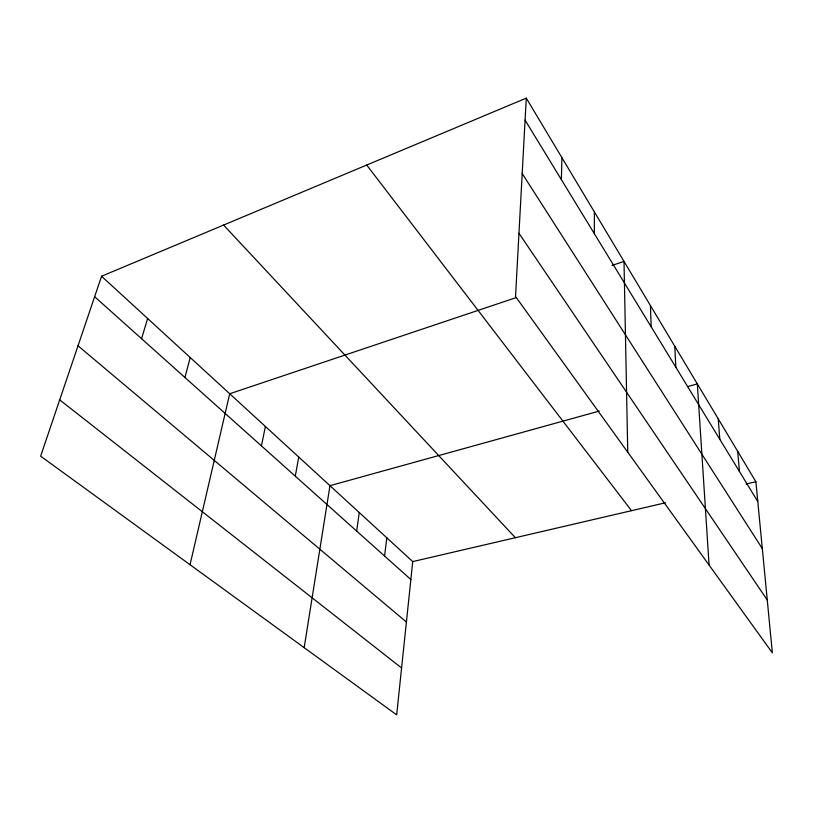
<?xml version="1.0" encoding="UTF-8"?>
<svg xmlns="http://www.w3.org/2000/svg" width="813" height="813" viewBox="0 0 813 813"><rect width="100%" height="100%" fill="white"/><g stroke="black" fill="none" stroke-linecap="round" stroke-linejoin="round"><path stroke-width="1.22" d="M594.354 233.697L594.374 211.908M561.387 179.663L561.935 157.712M526.275 98.129L515.544 296.521L772.35 652.849L755.877 481.743L526.275 98.129L101.564 276.237L40.65 456.174L396.673 714.871L412.74 561.59L101.564 276.237M384.59 556.041L386.805 537.81M356.673 531.082L359.265 512.546M304.184 647.666L329.966 485.686L599.232 411.083M295.282 476.174L298.747 457.058M261.42 445.89L265.404 426.479M190.039 564.73L229.713 393.756L516.438 297.517M184.958 377.506L190.212 357.527M141.584 338.716L147.62 318.472M612.067 265.424L624.008 261.42L627.758 452.231M687.625 386.592L697.32 383.899L709.078 565.065M412.74 561.59L665.481 502.78M746.07 484.02L755.877 481.743M59.705 399.884L401.592 667.971M78.018 345.799L406.409 622.016M94.633 296.715L410.86 579.537M223.595 225.059L515.381 537.708M366.724 165.039L631.518 510.676M518.958 233.27L767.259 600.004M522.19 173.525L762.32 548.633M525.086 120.161L757.777 501.54M737.706 451.388L739.464 471.51M718.245 418.858L719.81 439.294M674.77 346.236L675.867 367.283M650.41 305.536L651.203 326.856"/></g></svg>
